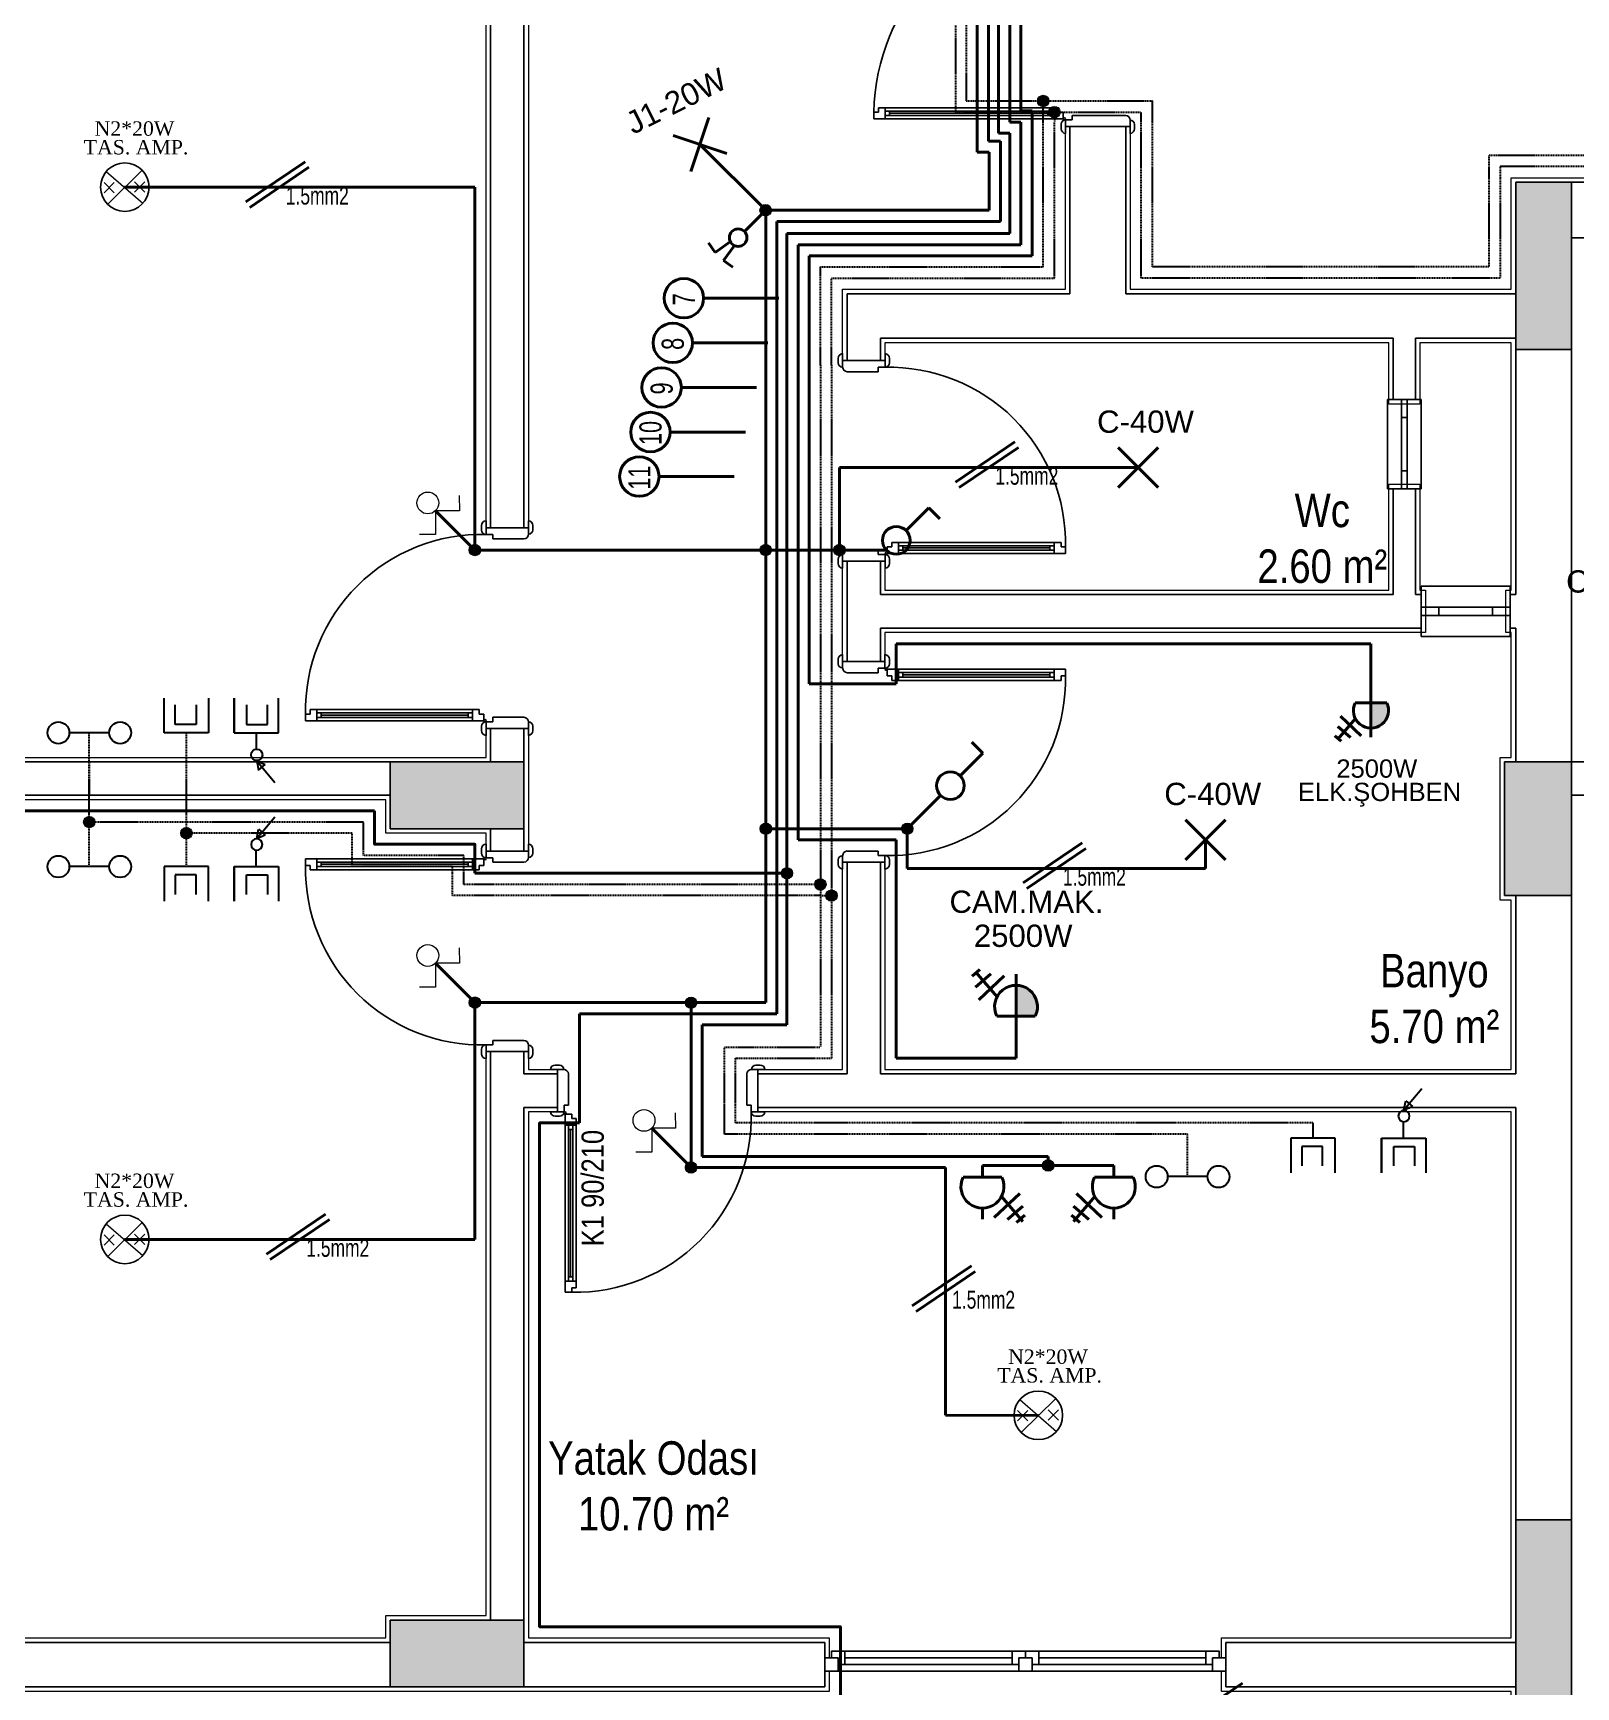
# Model space of a CAD drawing. Header units: metres. Extents: x 134072 to 172200, y 35728 to 38066.
# Drawn here: x 148490 to 149183, y 36184 to 36926 of the extents above; entities that cross this region are included whole.
import ezdxf
from ezdxf.enums import TextEntityAlignment as Align

# ---------------------------------------------------------------- set-up
doc = ezdxf.new("R2010")
doc.units = ezdxf.units.M
doc.linetypes.add('DASHED', pattern=[0.75, 0.5, -0.25])
for name, color, linetype in [('ANA', 10, 'Continuous'), ('duvaR', 52, 'Continuous'), ('kapı', 129, 'Continuous'), ('Kolon', 175, 'Continuous'), ('pencere', 28, 'Continuous'), ('YAZI', 1, 'Continuous'), ('yazı', 7, 'Continuous')]:
    doc.layers.add(name, color=color, linetype=linetype)
for name, color, linetype, lineweight in [('ELEKTRİK', 102, 'Continuous', 40), ('m_kuvvetliakım', 1, 'Continuous', 40), ('m_zayıfakım', 2, 'DASHED', 30), ('SEMBOL', 140, 'Continuous', 20), ('sıva', 145, 'Continuous', 5), ('Tarama 13', 221, 'Continuous', 13)]:
    doc.layers.add(name, color=color, linetype=linetype, lineweight=lineweight)
doc.styles.add('omr', font='ARIALN.TTF', dxfattribs={"height": 20})
doc.styles.add('ROMANTUR', font='arial.ttf', dxfattribs={"width": 0.7})
doc.styles.add('YAZI', font='times.ttf', dxfattribs={"height": 10.5})

# ---------------------------------------------------------------- blocks, each defined once
blk = doc.blocks.new('A$C26BE1022')
at = {"layer": 'kapı'}
for p, q in [((84.68, 99.97), (84.68, 96.97)), ((86.68, 99.97), (84.68, 99.97)), ((84.68, 99.97), (84.68, 24.01)), ((84.68, 96.97), (89.68, 96.97)), ((86.18, 27.01), (86.18, 96.97)), ((89.68, 101.97), (86.68, 101.97)), ((86.68, 101.97), (86.68, 99.97)), ((88.18, 27.01), (88.18, 96.97)), ((89.68, 22.01), (89.68, 101.97)), ((86.18, 94.97), (88.18, 94.97)), ((87.18, 28.96), (87.18, 94.97)), ((4.13, 22.99), (2.12, 22.99)), ((84.68, 27.01), (89.68, 27.01)), ((84.68, 24.01), (84.68, 27.01)), ((86.68, 24.01), (84.68, 24.01)), ((86.18, 28.96), (88.18, 28.96)), ((86.68, 22.01), (86.68, 24.01)), ((92.13, 22.99), (94.13, 22.99)), ((6.13, 21), (0, 21)), ((3.13, 2), (3.13, 21)), ((6.13, 18), (6.13, 21)), ((8.13, 18), (6.13, 18)), ((8.13, 18), (8.13, 4)), ((86.68, 22.01), (89.68, 22.01)), ((88.13, 18), (88.13, 4)), ((88.13, 18), (90.13, 18)), ((90.13, 18), (90.13, 21)), ((90.13, 21), (96.25, 21)), ((93.13, 2), (93.13, 21)), ((6, 2), (0, 2)), ((90.25, 2), (96.25, 2)), ((4.13, 0), (2.12, 0)), ((92.13, 0), (94.13, 0))]:
    blk.add_line(p, q, dxfattribs=at)
blk.add_circle((89.68, 21.51), 0.5, dxfattribs=at)
for centre, radius, start, end in [((85.11, 22.97), 79.01, 88.8629, 181.43388), ((2.16, 20.83), 2.16, 90.82478, 175.59734), ((4.13, 20.99), 2, 0.11309, 90), ((92.13, 20.99), 2, 90, 179.88691), ((94.1, 20.83), 2.16, 4.40266, 89.17522), ((2.16, 2.16), 2.16, 184.40532, 269.17263), ((3.99, 2), 2.01, 273.80311, 359.79765), ((5.95, 4.18), 2.19, 271.41846, 355.0939), ((90.31, 4.18), 2.19, 184.9061, 268.58154), ((92.26, 2), 2.01, 180.20235, 266.19689), ((94.1, 2.16), 2.16, 270.82737, 355.59468)]:
    blk.add_arc(centre, radius, start, end, dxfattribs=at)
blk = doc.blocks.new('A$C715B359D')
at = {"layer": 'ELEKTRİK', "lineweight": 20}
for p, q in [((0, 0.1329), (0.0114, 0.2035)), ((0.1057, 0.1157), (0, 0.1329)), ((0.0884, 0.0099), (0.1057, 0.1157)), ((0.1562, 0), (0.0884, 0.0099))]:
    blk.add_line(p, q, dxfattribs=at)
blk.add_circle((0.1455, 0.1442), 0.049, dxfattribs=at)
blk = doc.blocks.new('m-telefon')
at = {"layer": 'm_zayıfakım', "color": 2, "linetype": 'Continuous', "ltscale": 100}
blk.add_line((-8.96, 0), (8.96, 0), dxfattribs=at)
for centre in [(-13.86, 0), (13.86, 0)]:
    blk.add_circle(centre, 4.9, dxfattribs=at)
blk = doc.blocks.new('m-anten')
at = {"layer": 'm_zayıfakım', "color": 30, "linetype": 'Continuous', "ltscale": 100}
for p, q in [((9.95, 0), (-9.95, 0)), ((-9.95, 0), (-9.95, -15.56)), ((9.95, -15.56), (9.95, 0)), ((-4.98, -3.73), (-4.98, -12.45)), ((4.35, -3.73), (-4.98, -3.73)), ((4.35, -12.45), (4.35, -3.73))]:
    blk.add_line(p, q, dxfattribs=at)
blk = doc.blocks.new('m-tv')
at = {"layer": 'm_zayıfakım', "color": 30, "linetype": 'Continuous', "ltscale": 100}
for p, q in [((-0.21, 12.67), (-8.26, 22.33)), ((-1.04, 16.73), (-4.05, 14.22)), ((-0.21, 12.67), (-1.04, 16.73)), ((-0.21, 12.67), (-4.05, 14.22)), ((9.95, 0), (-9.95, 0)), ((-9.95, 0), (-9.95, -15.56)), ((0, 0), (0.01, 7.37)), ((9.95, 0), (9.95, -15.56)), ((9.95, -15.56), (9.95, 0)), ((-4.98, -3.73), (-4.98, -12.45)), ((4.35, -3.73), (-4.98, -3.73)), ((4.35, -12.45), (4.35, -3.73))]:
    blk.add_line(p, q, dxfattribs=at)
blk.add_circle((-0.2, 9.91), 2.55, dxfattribs=at)
blk = doc.blocks.new('m-priz')
at = {"layer": 'm_kuvvetliakım'}
for p, q in [((0, 13.86), (0, 18.84)), ((16.71, 7.38), (5.34, 18.11)), ((8.54, 8.68), (18.17, 19.93)), ((18.17, 13), (11.25, 19.06)), ((19.05, 17.1), (15.28, 20.4)), ((8.65, 0), (-8.65, 0))]:
    blk.add_line(p, q, dxfattribs=at)
blk.add_arc((0, 4.23), 9.63, 333.94212, 206.05788, dxfattribs=at)
blk = doc.blocks.new('m-J1')
at = {"layer": 'm_kuvvetliakım'}
for p, q in [((-9, -9), (9, 9)), ((-9, 9), (9, -9))]:
    blk.add_line(p, q, dxfattribs=at)
blk = doc.blocks.new('m-anahtar')
at = {"layer": 'm_kuvvetliakım', "color": 6}
for p, q in [((-12.34, 0), (-26.8, 0)), ((-26.8, 0), (-26.8, -6.95))]:
    blk.add_line(p, q, dxfattribs=at)
blk.add_circle((-6.17, 0), 6.17, dxfattribs=at)
blk = doc.blocks.new('m-epriz')
at = {"layer": 'm_kuvvetliakım'}
blk.add_hatch(color=256, dxfattribs=at).paths.add_polyline_path([(0, 13.86), (0, 0), (8.65, 0, 0.554639)])
for p, q in [((-19.69, 18.01), (-16.24, 21)), ((-8.54, 8.68), (-18.17, 19.93)), ((-18.17, 13), (-11.25, 19.06)), ((-16.71, 7.38), (-5.34, 18.11)), ((0, 13.86), (0, 18.84)), ((0, 0), (0, 13.86)), ((8.65, 0), (-8.65, 0))]:
    blk.add_line(p, q, dxfattribs=at)
blk.add_arc((0, 4.23), 9.63, 333.94212, 206.05788, dxfattribs=at)
blk = doc.blocks.new('m-komutatör')
at = {"layer": 'm_kuvvetliakım', "color": 6}
for p, q in [((-24.8, 4), (-23.5, 12.1)), ((-12, 2), (-24.8, 4)), ((-12, -1.9), (-24.9, -4.1)), ((-24.9, -4.1), (-23.6, -12.2))]:
    blk.add_line(p, q, dxfattribs=at)
blk.add_circle((-6.2, 0), 6.17, dxfattribs=at)

msp = doc.modelspace()

# ---------------------------------------------------------------- hatches: boundary and pattern name
at = {"layer": 'SEMBOL'}
for points in [[(148940.95, 36895.52, -1), (148946.06, 36895.52, -1)], [(148945.95, 36890.52, -1), (148951.06, 36890.52, -1)], [(148816.42, 36846.52, 1), (148821.52, 36846.52, 1)], [(148685.95, 36694.06, 1), (148691.06, 36694.06, 1)], [(148816.42, 36694.06, 1), (148821.52, 36694.06, 1)], [(148849.52, 36694.06, 1), (148854.62, 36694.06, 1)], [(148512.95, 36572.06, -1), (148518.06, 36572.06, -1)], [(148816.47, 36569.06, -1), (148821.58, 36569.06, -1)], [(148879.95, 36569.06, -1), (148885.06, 36569.06, -1)], [(148556.52, 36567.06, -1), (148561.63, 36567.06, -1)], [(148825.95, 36549.06, 1), (148831.06, 36549.06, 1)], [(148840.95, 36544.06, -1), (148846.06, 36544.06, -1)], [(148845.95, 36539.06, -1), (148851.06, 36539.06, -1)], [(148685.95, 36491.06, 1), (148691.06, 36491.06, 1)], [(148782.95, 36491, 1), (148788.06, 36491, 1)], [(148782.95, 36417.06, 1), (148788.06, 36417.06, 1)], [(148943.15, 36417.95, 1), (148948.26, 36417.95, 1)]]:
    msp.add_hatch(color=1, dxfattribs=at).paths.add_polyline_path(points)
at = {"layer": 'Tarama 13'}
h = msp.add_hatch(dxfattribs=at)
h.set_pattern_fill('ANSI33,_O', color=256, scale=2)
h.set_pattern_definition([(45, (123036.863, 22063.553), (-8.980256, 8.980256), []), (45, (123045.843, 22063.553), (-8.980256, 8.980256), [6.35, -3.175])])
h.paths.add_polyline_path([(148380.5, 37659.06), (148350.5, 37659.06), (148350.5, 37599.06), (148380.5, 37599.06)])
h.paths.add_polyline_path([(148835.5, 37659.06), (148805.5, 37659.06), (148805.5, 37599.06), (148835.5, 37599.06)])
h.paths.add_polyline_path([(149180.5, 37784.06), (149155.5, 37784.06), (149155.5, 37609.06), (149180.5, 37609.06)])
h.paths.add_polyline_path([(149795.5, 37784.06), (149770.5, 37784.06), (149770.5, 37609.06), (149795.5, 37609.06)])
h.paths.add_polyline_path([(149795.5, 37329.06), (149765.5, 37329.06), (149765.5, 37269.06), (149795.5, 37269.06)])
h.paths.add_polyline_path([(149795.5, 37084.06), (149770.5, 37084.06), (149770.5, 37009.06), (149795.5, 37009.06)])
h.paths.add_polyline_path([(149180.5, 37084.06), (149155.5, 37084.06), (149155.5, 37009.06), (149180.5, 37009.06)])
h.paths.add_polyline_path([(149180.5, 37294.06), (148950.5, 37294.06), (148950.5, 37269.06), (149180.5, 37269.06)])
h.paths.add_polyline_path([(148835.5, 37084.06), (148660.5, 37084.06), (148660.5, 37059.06), (148835.5, 37059.06)])
h.paths.add_polyline_path([(148380.5, 37119.06), (148350.5, 37119.06), (148350.5, 37059.06), (148380.5, 37059.06)])
h.paths.add_polyline_path([(149180.5, 36859.06), (149155.5, 36859.06), (149155.5, 36784.06), (149180.5, 36784.06)])
h.paths.add_polyline_path([(149180.5, 36599.06), (149150.5, 36599.06), (149150.5, 36539.06), (149180.5, 36539.06)])
h.paths.add_polyline_path([(149180.5, 36259.06), (149155.5, 36259.06), (149155.5, 36084.06), (149180.5, 36084.06)])
h.paths.add_polyline_path([(148710.5, 36214.06), (148650.5, 36214.06), (148650.5, 36184.06), (148710.5, 36184.06)])
h.paths.add_polyline_path([(148380.5, 36244.06), (148350.5, 36244.06), (148350.5, 36184.06), (148380.5, 36184.06)])
h.paths.add_polyline_path([(148380.5, 36634.06), (148350.5, 36634.06), (148350.5, 36574.06), (148380.5, 36574.06)])
h.paths.add_polyline_path([(148710.5, 36599.06), (148650.5, 36599.06), (148650.5, 36569.06), (148710.5, 36569.06)])
h.paths.add_polyline_path([(149795.5, 36599.06), (149765.5, 36599.06), (149765.5, 36539.06), (149795.5, 36539.06)])
h.paths.add_polyline_path([(149795.5, 36259.06), (149770.5, 36259.06), (149770.5, 36084.06), (149795.5, 36084.06)])
h.paths.add_polyline_path([(150175.5, 36114.06), (150115.5, 36114.06), (150115.5, 36084.06), (150175.5, 36084.06)])
h.paths.add_polyline_path([(150145.5, 36599.06), (150115.5, 36599.06), (150115.5, 36539.06), (150145.5, 36539.06)])
h.paths.add_polyline_path([(150275.5, 36809.06), (150100.5, 36809.06), (150100.5, 36784.06), (150275.5, 36784.06)])
h.paths.add_polyline_path([(149795.5, 36859.06), (149770.5, 36859.06), (149770.5, 36784.06), (149795.5, 36784.06)])
h.paths.add_polyline_path([(150665.5, 36114.06), (150605.5, 36114.06), (150605.5, 36084.06), (150665.5, 36084.06)])
h.paths.add_polyline_path([(150765.5, 36599.06), (150640.5, 36599.06), (150640.5, 36574.06), (150765.5, 36574.06)])
h.paths.add_polyline_path([(150765.5, 36964.06), (150735.5, 36964.06), (150735.5, 36904.06), (150765.5, 36904.06)])
h.paths.add_polyline_path([(150765.5, 37294.06), (150640.5, 37294.06), (150640.5, 37269.06), (150765.5, 37269.06)])
h.paths.add_polyline_path([(150145.5, 37329.06), (150115.5, 37329.06), (150115.5, 37269.06), (150145.5, 37269.06)])
h.paths.add_polyline_path([(150275.5, 37084.06), (150100.5, 37084.06), (150100.5, 37059.06), (150275.5, 37059.06)])
h.paths.add_polyline_path([(150665.5, 37784.06), (150605.5, 37784.06), (150605.5, 37754.06), (150665.5, 37754.06)])
h.paths.add_polyline_path([(150175.5, 37784.06), (150115.5, 37784.06), (150115.5, 37754.06), (150175.5, 37754.06)])

# ---------------------------------------------------------------- linework, layer by layer
at = {"layer": 'ANA'}
for p, q in [((148535.85, 36859.25), (148540.44, 36854.62)), ((148540.44, 36859.25), (148535.85, 36854.62)), ((148526.73, 36858.96), (148522.14, 36854.33)), ((148522.14, 36858.96), (148526.73, 36854.33)), ((148526.73, 36386.89), (148522.14, 36382.26)), ((148522.14, 36386.89), (148526.73, 36382.26)), ((148535.85, 36387.19), (148540.44, 36382.56)), ((148540.44, 36387.19), (148535.85, 36382.56)), ((148936.61, 36307.99), (148932.02, 36303.36)), ((148932.02, 36307.99), (148936.61, 36303.36)), ((148945.74, 36308.29), (148950.32, 36303.66)), ((148950.32, 36308.29), (148945.74, 36303.66))]:
    msp.add_line(p, q, dxfattribs=at)
for centre in [(148531.43, 36856.87), (148531.43, 36384.81), (148941.31, 36305.91)]:
    msp.add_circle(centre, 10.89, dxfattribs=at)
at = {"layer": 'duvaR'}
for p, q in [((148695.5, 36704.06), (148695.5, 37059.06)), ((148710.5, 36704.06), (148710.5, 37059.06)), ((148955.5, 36809.06), (148955.5, 36884.06)), ((148955.5, 36884.06), (148980.5, 36884.06)), ((148980.5, 36809.06), (148980.5, 36884.06)), ((149180.5, 36859.06), (149480.5, 36859.06)), ((149180.5, 36834.06), (149470.5, 36834.06)), ((148855.5, 36809.06), (148955.5, 36809.06)), ((148855.5, 36779.06), (148855.5, 36809.06)), ((148980.5, 36809.06), (149110.5, 36809.06)), ((149110.5, 36809.06), (149155.5, 36809.06)), ((148870.5, 36789.06), (148955.5, 36789.06)), ((148870.5, 36779.06), (148870.5, 36789.06)), ((148955.5, 36789.06), (149100.5, 36789.06)), ((149100.5, 36761.56), (149100.5, 36789.06)), ((149110.5, 36761.56), (149110.5, 36789.06)), ((149110.5, 36789.06), (149155.5, 36789.06)), ((148870.5, 36779.06), (148855.5, 36779.06)), ((149155.5, 36674.06), (149155.5, 36784.06)), ((149180.5, 36674.06), (149180.5, 36784.06)), ((149110.5, 36761.56), (149100.5, 36761.56)), ((149100.5, 36674.06), (149100.5, 36721.56)), ((149100.5, 36721.56), (149110.5, 36721.56)), ((149110.5, 36674.06), (149110.5, 36721.56)), ((148710.5, 36704.06), (148695.5, 36704.06)), ((148855.5, 36644.06), (148855.5, 36689.06)), ((148855.5, 36689.06), (148870.5, 36689.06)), ((148870.5, 36674.06), (148870.5, 36689.06)), ((148870.5, 36674.06), (149100.5, 36674.06)), ((149110.5, 36674.06), (149113, 36674.06)), ((149113, 36674.06), (149113, 36659.06)), ((149153, 36674.06), (149155.5, 36674.06)), ((149153, 36659.06), (149153, 36674.06)), ((149180.5, 36599.06), (149180.5, 36674.06)), ((148870.5, 36644.06), (148870.5, 36659.06)), ((148870.5, 36659.06), (149110.5, 36659.06)), ((149110.5, 36659.06), (149113, 36659.06)), ((149153, 36659.06), (149155.5, 36659.06)), ((149155.5, 36599.06), (149155.5, 36659.06)), ((148870.5, 36644.06), (148855.5, 36644.06)), ((148695.5, 36599.06), (148695.5, 36614.06)), ((148695.5, 36614.06), (148710.5, 36614.06)), ((148710.5, 36599.06), (148710.5, 36614.06)), ((148380.5, 36599.06), (148650.5, 36599.06)), ((149180.5, 36599.06), (149350.5, 36599.06)), ((148380.5, 36584.06), (148650.5, 36584.06)), ((149180.5, 36584.06), (149365.5, 36584.06)), ((148695.5, 36559.06), (148695.5, 36569.06)), ((148710.5, 36559.06), (148710.5, 36569.06)), ((148710.5, 36559.06), (148695.5, 36559.06)), ((148855.5, 36459.06), (148855.5, 36554.06)), ((148855.5, 36554.06), (148870.5, 36554.06)), ((148870.5, 36459.06), (148870.5, 36554.06)), ((149155.5, 36459.06), (149155.5, 36539.06)), ((149180.5, 36459.06), (149180.5, 36539.06)), ((148695.5, 36459.06), (148695.5, 36469.06)), ((148695.5, 36469.06), (148710.5, 36469.06)), ((148710.5, 36459.06), (148710.5, 36469.06)), ((148695.5, 36214.06), (148695.5, 36459.06)), ((148710.5, 36459.06), (148725.5, 36459.06)), ((148725.5, 36459.06), (148725.5, 36444.06)), ((148815.5, 36459.06), (148855.5, 36459.06)), ((148815.5, 36444.06), (148815.5, 36459.06)), ((148870.5, 36459.06), (149155.5, 36459.06)), ((149180.5, 36259.06), (149180.5, 36459.06)), ((148710.5, 36444.06), (148725.5, 36444.06)), ((148710.5, 36214.06), (148710.5, 36444.06)), ((148815.5, 36444.06), (148855.5, 36444.06)), ((148855.5, 36444.06), (149155.5, 36444.06)), ((149155.5, 36259.06), (149155.5, 36444.06)), ((148380.5, 36204.06), (148650.5, 36204.06)), ((148710.5, 36204.06), (148845.5, 36204.06)), ((148845.5, 36204.06), (148845.5, 36184.06)), ((149025.5, 36204.06), (149155.5, 36204.06)), ((149025.5, 36184.06), (149025.5, 36204.06)), ((148380.5, 36184.06), (148650.5, 36184.06)), ((148710.5, 36184.06), (148845.5, 36184.06)), ((149025.5, 36184.06), (149155.5, 36184.06))]:
    msp.add_line(p, q, dxfattribs=at)
at = {"layer": 'ELEKTRİK', "color": 5}
msp.add_line((148670.14, 36856.79), (148688.5, 36856.79), dxfattribs=at)
at = {"layer": 'ELEKTRİK'}
for p, q in [((148670.83, 36711.73), (148688.5, 36694.06)), ((148767.83, 36434.73), (148785.5, 36417.06))]:
    msp.add_line(p, q, dxfattribs=at)
at = {"layer": 'kapı'}
for p, q in [((148867.53, 36887.5), (148867.53, 36890.5)), ((148867.53, 36890.5), (148869.53, 36890.5)), ((148869.53, 36892.5), (148872.53, 36892.5)), ((148869.53, 36890.5), (148869.53, 36892.5)), ((148869.53, 36892.5), (148950.49, 36892.5)), ((148872.53, 36892.5), (148872.53, 36887.5)), ((148947.49, 36891), (148872.53, 36891)), ((148947.49, 36889), (148872.53, 36889)), ((148874.53, 36891), (148874.53, 36889)), ((148945.54, 36890), (148874.53, 36890)), ((148945.54, 36891), (148945.54, 36889)), ((148947.49, 36892.5), (148947.49, 36887.5)), ((148950.49, 36892.5), (148947.49, 36892.5)), ((148950.49, 36890.5), (148950.49, 36892.5)), ((148952.49, 36890.5), (148950.49, 36890.5)), ((148952.49, 36890.5), (148952.49, 36887.5)), ((148956.5, 36889.06), (148980.5, 36889.06)), ((148956.5, 36889.06), (148956.5, 36887.06)), ((148952.49, 36887.5), (148867.53, 36887.5)), ((148951.51, 36885.06), (148951.51, 36883.06)), ((148956.5, 36887.06), (148953.5, 36887.06)), ((148953.5, 36887.06), (148953.5, 36880.93)), ((148982.5, 36884.06), (148953.5, 36884.06)), ((148982.5, 36886.93), (148982.5, 36880.93)), ((148984.5, 36885.06), (148984.5, 36883.06)), ((148691.51, 36703.06), (148691.51, 36705.06)), ((148693.5, 36701.06), (148693.5, 36707.18)), ((148712.5, 36704.06), (148693.5, 36704.06)), ((148712.5, 36701.18), (148712.5, 36707.18)), ((148714.5, 36703.06), (148714.5, 36705.06)), ((148696.5, 36701.06), (148693.5, 36701.06)), ((148696.5, 36699.06), (148696.5, 36701.06)), ((148696.5, 36699.06), (148710.5, 36699.06)), ((148851.51, 36643.06), (148851.51, 36645.06)), ((148853.5, 36641.18), (148853.5, 36647.18)), ((148853.5, 36644.06), (148872.5, 36644.06)), ((148872.5, 36641.06), (148872.5, 36647.18)), ((148874.5, 36643.06), (148874.5, 36645.06)), ((148869.5, 36639.06), (148855.5, 36639.06)), ((148869.5, 36641.06), (148872.5, 36641.06)), ((148869.5, 36639.06), (148869.5, 36641.06)), ((148873.52, 36637.61), (148873.52, 36640.61)), ((148873.52, 36640.61), (148953.48, 36640.61)), ((148873.52, 36637.61), (148875.52, 36637.61)), ((148875.52, 36637.61), (148875.52, 36635.61)), ((148878.52, 36635.61), (148878.52, 36640.61)), ((148878.52, 36639.11), (148948.48, 36639.11)), ((148878.52, 36637.11), (148948.48, 36637.11)), ((148880.47, 36637.11), (148880.47, 36639.11)), ((148880.47, 36638.11), (148946.48, 36638.11)), ((148946.48, 36637.11), (148946.48, 36639.11)), ((148948.48, 36635.61), (148948.48, 36640.61)), ((148953.48, 36637.61), (148951.48, 36637.61)), ((148951.48, 36637.61), (148951.48, 36635.61)), ((148953.48, 36640.61), (148953.48, 36637.61)), ((148875.52, 36635.61), (148878.52, 36635.61)), ((148951.48, 36635.61), (148875.52, 36635.61)), ((148951.48, 36635.61), (148948.48, 36635.61)), ((148614.53, 36622.5), (148617.53, 36622.5)), ((148614.53, 36620.5), (148614.53, 36622.5)), ((148614.53, 36622.5), (148690.49, 36622.5)), ((148617.53, 36622.5), (148617.53, 36617.5)), ((148687.49, 36622.5), (148687.49, 36617.5)), ((148690.49, 36622.5), (148687.49, 36622.5)), ((148690.49, 36620.5), (148690.49, 36622.5)), ((148612.53, 36617.5), (148612.53, 36620.5)), ((148612.53, 36620.5), (148614.53, 36620.5)), ((148692.49, 36617.5), (148612.53, 36617.5)), ((148687.49, 36621), (148617.53, 36621)), ((148687.49, 36619), (148617.53, 36619)), ((148619.53, 36621), (148619.53, 36619)), ((148685.54, 36620), (148619.53, 36620)), ((148685.54, 36621), (148685.54, 36619)), ((148692.49, 36620.5), (148690.49, 36620.5)), ((148691.51, 36615.06), (148691.51, 36613.06)), ((148692.49, 36620.5), (148692.49, 36617.5)), ((148696.5, 36617.06), (148693.5, 36617.06)), ((148693.5, 36617.06), (148693.5, 36610.93)), ((148696.5, 36619.06), (148710.5, 36619.06)), ((148696.5, 36619.06), (148696.5, 36617.06)), ((148712.5, 36616.93), (148712.5, 36610.93)), ((148714.5, 36615.06), (148714.5, 36613.06)), ((148712.5, 36614.06), (148693.5, 36614.06)), ((148612.53, 36555.61), (148612.53, 36552.61)), ((148692.49, 36555.61), (148612.53, 36555.61)), ((148617.53, 36550.61), (148617.53, 36555.61)), ((148687.49, 36550.61), (148687.49, 36555.61)), ((148691.51, 36558.06), (148691.51, 36560.06)), ((148692.49, 36552.61), (148692.49, 36555.61)), ((148693.5, 36556.06), (148693.5, 36562.18)), ((148712.5, 36559.06), (148693.5, 36559.06)), ((148696.5, 36556.06), (148693.5, 36556.06)), ((148696.5, 36554.06), (148696.5, 36556.06)), ((148712.5, 36556.18), (148712.5, 36562.18)), ((148714.5, 36558.06), (148714.5, 36560.06)), ((148851.51, 36555.06), (148851.51, 36553.06)), ((148853.5, 36556.93), (148853.5, 36550.93)), ((148869.5, 36559.06), (148855.5, 36559.06)), ((148869.5, 36559.06), (148869.5, 36557.06)), ((148869.5, 36557.06), (148872.5, 36557.06)), ((148872.5, 36557.06), (148872.5, 36550.93)), ((148874.5, 36555.06), (148874.5, 36553.06)), ((148612.53, 36552.61), (148614.53, 36552.61)), ((148614.53, 36552.61), (148614.53, 36550.61)), ((148614.53, 36550.61), (148617.53, 36550.61)), ((148614.53, 36550.61), (148690.49, 36550.61)), ((148687.49, 36554.11), (148617.53, 36554.11)), ((148687.49, 36552.11), (148617.53, 36552.11)), ((148619.53, 36552.11), (148619.53, 36554.11)), ((148685.54, 36553.11), (148619.53, 36553.11)), ((148685.54, 36552.11), (148685.54, 36554.11)), ((148690.49, 36550.61), (148687.49, 36550.61)), ((148690.49, 36552.61), (148690.49, 36550.61)), ((148692.49, 36552.61), (148690.49, 36552.61)), ((148696.5, 36554.06), (148710.5, 36554.06)), ((148853.5, 36554.06), (148872.5, 36554.06)), ((148696.5, 36474.06), (148710.5, 36474.06)), ((148696.5, 36474.06), (148696.5, 36472.06)), ((148691.51, 36470.06), (148691.51, 36468.06)), ((148696.5, 36472.06), (148693.5, 36472.06)), ((148693.5, 36472.06), (148693.5, 36465.93)), ((148712.5, 36469.06), (148693.5, 36469.06)), ((148712.5, 36471.93), (148712.5, 36465.93)), ((148714.5, 36470.06), (148714.5, 36468.06)), ((148728.38, 36461.06), (148722.38, 36461.06)), ((148726.5, 36463.05), (148724.5, 36463.05)), ((148725.5, 36461.06), (148725.5, 36442.06)), ((148730.5, 36445.06), (148730.5, 36459.06)), ((148810.5, 36445.06), (148810.5, 36459.06)), ((148812.63, 36461.06), (148818.63, 36461.06)), ((148814.5, 36463.05), (148816.51, 36463.05)), ((148815.5, 36461.06), (148815.5, 36442.06)), ((148728.5, 36445.06), (148728.5, 36442.06)), ((148730.5, 36445.06), (148728.5, 36445.06)), ((148810.5, 36445.06), (148812.5, 36445.06)), ((148812.5, 36445.06), (148812.5, 36442.06)), ((148728.5, 36442.06), (148722.38, 36442.06)), ((148726.5, 36440.06), (148724.5, 36440.06)), ((148731.95, 36441.04), (148728.95, 36441.04)), ((148728.95, 36441.04), (148728.95, 36361.08)), ((148731.95, 36441.04), (148731.95, 36439.04)), ((148731.95, 36439.04), (148733.95, 36439.04)), ((148733.95, 36439.04), (148733.95, 36436.04)), ((148733.95, 36363.08), (148733.95, 36439.04)), ((148812.5, 36442.06), (148818.63, 36442.06)), ((148814.5, 36440.06), (148816.51, 36440.06)), ((148733.95, 36436.04), (148728.95, 36436.04)), ((148730.45, 36436.04), (148730.45, 36366.08)), ((148732.45, 36434.09), (148730.45, 36434.09)), ((148731.45, 36434.09), (148731.45, 36368.08)), ((148732.45, 36436.04), (148732.45, 36366.08)), ((148733.95, 36366.08), (148728.95, 36366.08)), ((148732.45, 36368.08), (148730.45, 36368.08)), ((148731.95, 36361.08), (148731.95, 36363.08)), ((148731.95, 36363.08), (148733.95, 36363.08)), ((148733.95, 36363.08), (148733.95, 36366.08)), ((148728.95, 36361.08), (148731.95, 36361.08))]:
    msp.add_line(p, q, dxfattribs=at)
for centre in [(148952.99, 36887.5), (148873.02, 36640.61), (148692.99, 36617.5), (148692.99, 36555.61), (148728.95, 36441.54)]:
    msp.add_circle(centre, 0.5, dxfattribs=at)
for centre, radius, start, end in [((148959.57, 36889.21), 92.05, 93.7788, 179.19467), ((148980.32, 36886.88), 2.19, 1.41846, 85.0939), ((148953.51, 36885.06), 2, 90.11309, 180), ((148953.67, 36883.09), 2.16, 180.82478, 265.59734), ((148982.5, 36884.92), 2.01, 3.80311, 89.79765), ((148982.34, 36883.09), 2.16, 274.40532, 359.17263), ((148693.67, 36705.03), 2.16, 94.40266, 179.17522), ((148712.34, 36705.03), 2.16, 0.82737, 85.59468), ((148691.53, 36622.07), 79.01, 88.56612, 181.1371), ((148693.51, 36703.06), 2, 180, 269.88691), ((148710.32, 36701.24), 2.19, 274.9061, 358.58154), ((148712.5, 36703.19), 2.01, 270.20235, 356.19689), ((148853.67, 36645.03), 2.16, 94.40532, 179.17263), ((148872.34, 36645.03), 2.16, 0.82478, 85.59734), ((148853.51, 36643.19), 2.01, 183.80311, 269.79765), ((148855.69, 36641.24), 2.19, 181.41846, 265.0939), ((148872.5, 36643.06), 2, 270.11309, 0), ((148874.48, 36636.04), 79.01, 268.56612, 1.1371), ((148693.51, 36615.06), 2, 90.11309, 180), ((148710.32, 36616.88), 2.19, 1.41846, 85.0939), ((148712.5, 36614.92), 2.01, 3.80311, 89.79765), ((148693.67, 36613.09), 2.16, 180.82478, 265.59734), ((148712.34, 36613.09), 2.16, 274.40532, 359.17263), ((148693.67, 36560.03), 2.16, 94.40266, 179.17522), ((148693.51, 36558.06), 2, 180, 269.88691), ((148710.32, 36556.24), 2.19, 274.9061, 358.58154), ((148712.34, 36560.03), 2.16, 0.82737, 85.59468), ((148712.5, 36558.19), 2.01, 270.20235, 356.19689), ((148853.51, 36554.92), 2.01, 90.20235, 176.19689), ((148855.69, 36556.88), 2.19, 94.9061, 178.58154), ((148872.5, 36555.06), 2, 0, 89.88691), ((148691.53, 36551.04), 79.01, 178.8629, 271.43388), ((148853.67, 36553.09), 2.16, 180.82737, 265.59468), ((148872.34, 36553.09), 2.16, 274.40266, 359.17522), ((148710.32, 36471.88), 2.19, 1.41846, 85.0939), ((148693.51, 36470.06), 2, 90.11309, 180), ((148693.67, 36468.09), 2.16, 180.82478, 265.59734), ((148712.5, 36469.92), 2.01, 3.80311, 89.79765), ((148712.34, 36468.09), 2.16, 274.40532, 359.17263), ((148724.53, 36460.89), 2.16, 90.82737, 175.59468), ((148726.37, 36461.05), 2.01, 0.20235, 86.19689), ((148728.32, 36458.87), 2.19, 4.9061, 88.58154), ((148812.68, 36458.87), 2.19, 91.41846, 175.0939), ((148814.64, 36461.05), 2.01, 93.80311, 179.79765), ((148816.47, 36460.89), 2.16, 4.40532, 89.17263), ((148724.53, 36442.22), 2.16, 184.40266, 269.17522), ((148726.5, 36442.06), 2, 270, 359.88691), ((148733.52, 36440.08), 79.01, 268.8629, 1.43388), ((148814.5, 36442.06), 2, 180.11309, 270), ((148816.47, 36442.22), 2.16, 270.82478, 355.59734)]:
    msp.add_arc(centre, radius, start, end, dxfattribs=at)
at = {"layer": 'Kolon'}
for p, q in [((149155.5, 36784.06), (149155.5, 36859.06)), ((149155.5, 36859.06), (149180.5, 36859.06)), ((149180.5, 36859.06), (149180.5, 36784.06)), ((149180.5, 36784.06), (149155.5, 36784.06)), ((148650.5, 36569.06), (148650.5, 36599.06)), ((148650.5, 36599.06), (148710.5, 36599.06)), ((148710.5, 36599.06), (148710.5, 36569.06)), ((149150.5, 36539.06), (149150.5, 36599.06)), ((149150.5, 36599.06), (149180.5, 36599.06)), ((149180.5, 36599.06), (149180.5, 36539.06)), ((148710.5, 36569.06), (148650.5, 36569.06)), ((149180.5, 36539.06), (149150.5, 36539.06)), ((149155.5, 36084.06), (149155.5, 36259.06)), ((149155.5, 36259.06), (149180.5, 36259.06)), ((149180.5, 36259.06), (149180.5, 36084.06)), ((148650.5, 36184.06), (148650.5, 36214.06)), ((148650.5, 36214.06), (148710.5, 36214.06)), ((148710.5, 36214.06), (148710.5, 36184.06)), ((148710.5, 36184.06), (148650.5, 36184.06))]:
    msp.add_line(p, q, dxfattribs=at)
at = {"layer": 'm_kuvvetliakım', "color": 5}
for p, q in [((148913.91, 37008.48), (148913.91, 36877.52)), ((148918.91, 37008.48), (148918.91, 36877.52)), ((148818.97, 36846.52), (148789.47, 36876.02)), ((148913.91, 36877.52), (148913.91, 36872.52)), ((148918.91, 36877.52), (148924.26, 36877.52)), ((148924.26, 36877.52), (148924.26, 36841.52)), ((148612.35, 36868.26), (148585.79, 36850.28)), ((148913.91, 36872.52), (148919.26, 36872.52)), ((148919.26, 36872.52), (148919.26, 36846.52)), ((148614.03, 36865.78), (148587.47, 36847.79)), ((148531.36, 36856.79), (148670.14, 36856.79)), ((148688.5, 36702.06), (148688.5, 36856.79)), ((148834.97, 36846.52), (148818.97, 36846.52)), ((148818.97, 36846.52), (148818.97, 36841.52)), ((148919.26, 36846.52), (148834.97, 36846.52)), ((148818.97, 36841.52), (148818.97, 36687.52)), ((148834.97, 36841.52), (148823.97, 36841.52)), ((148823.97, 36841.52), (148823.97, 36687.52)), ((148924.26, 36841.52), (148834.97, 36841.52)), ((148791.13, 36807.02), (148824.9, 36807.02)), ((148786.13, 36787.02), (148819.9, 36787.02)), ((148781.13, 36767.02), (148814.9, 36767.02)), ((148776.13, 36747.02), (148809.9, 36747.02)), ((148930.7, 36742.57), (148904.14, 36724.58)), ((148932.38, 36740.09), (148905.82, 36722.1)), ((148771.13, 36727.02), (148804.9, 36727.02)), ((148852.07, 36694.06), (148852.07, 36731.09)), ((148852.07, 36731.09), (148986.13, 36731.09)), ((148688.5, 36702.06), (148688.5, 36694.06)), ((148688.5, 36694.06), (148696.5, 36694.06)), ((148696.5, 36694.06), (148710.5, 36694.06)), ((148710.5, 36694.06), (148828.5, 36694.06)), ((148828.5, 36694.06), (148852.07, 36694.06)), ((148852.07, 36694.06), (148873.22, 36694.06)), ((148818.97, 36687.52), (148818.97, 36638.52)), ((148823.97, 36687.52), (148823.97, 36638.52)), ((148818.97, 36638.52), (148818.97, 36552.52)), ((148823.97, 36638.52), (148823.97, 36552.52)), ((148869.5, 36569.06), (148819.03, 36569.06)), ((148869.5, 36569.06), (148882.5, 36569.06)), ((148882.5, 36569.06), (148882.5, 36551.24)), ((148961, 36562.71), (148934.44, 36544.73)), ((149016.29, 36564.1), (149016.29, 36551.24)), ((148962.68, 36560.23), (148936.12, 36542.24)), ((148818.97, 36552.52), (148818.97, 36491.06)), ((148823.97, 36552.52), (148823.97, 36486.06)), ((149016.29, 36551.24), (148882.5, 36551.24)), ((148818.97, 36491.06), (148688.5, 36491.06)), ((148688.5, 36491.06), (148688.5, 36459.06)), ((148785.5, 36491), (148785.5, 36476.06)), ((148735.5, 36445.06), (148735.5, 36486.06)), ((148795.5, 36486.06), (148735.5, 36486.06)), ((148813.5, 36486.06), (148795.5, 36486.06)), ((148823.97, 36486.06), (148813.5, 36486.06)), ((148785.5, 36476.06), (148785.5, 36459.06)), ((148688.5, 36384.72), (148688.5, 36459.06)), ((148785.5, 36459.06), (148785.5, 36445.06)), ((148735.5, 36445.06), (148735.5, 36437.06)), ((148785.5, 36445.06), (148785.5, 36427.06)), ((148735.5, 36437.06), (148727.5, 36437.06)), ((148785.5, 36427.06), (148785.5, 36417.06)), ((148785.5, 36417.06), (148899.7, 36417.06)), ((148899.7, 36417.06), (148899.7, 36305.91)), ((148621.53, 36396.2), (148594.97, 36378.21)), ((148623.21, 36393.72), (148596.65, 36375.73)), ((148531.36, 36384.72), (148688.5, 36384.72)), ((148911.3, 36372.96), (148884.74, 36354.97)), ((148912.98, 36370.48), (148886.42, 36352.49)), ((148899.7, 36305.91), (148941.39, 36305.83)), ((149032.97, 36185.72), (149006.41, 36167.73))]:
    msp.add_line(p, q, dxfattribs=at)
at = {"layer": 'm_kuvvetliakım'}
for p, q in [((148923.44, 37009.02), (148923.44, 36886.06)), ((148928.44, 37009.02), (148928.44, 36886.06)), ((148933.44, 37002.02), (148933.44, 36891.06)), ((148933.44, 36891.06), (148938.5, 36891.06)), ((148938.5, 36891.06), (148938.5, 36826.06)), ((148923.44, 36886.06), (148923.44, 36881.06)), ((148928.44, 36886.06), (148933.5, 36886.06)), ((148933.5, 36886.06), (148933.5, 36831.06)), ((148923.44, 36881.06), (148928.44, 36881.06)), ((148928.44, 36881.06), (148928.5, 36881.06)), ((148928.5, 36881.06), (148928.5, 36836.06)), ((148838.5, 36836.06), (148828.5, 36836.06)), ((148828.5, 36836.06), (148828.5, 36826.06)), ((148838.5, 36831.06), (148833.5, 36831.06)), ((148833.5, 36831.06), (148833.5, 36826.06)), ((148928.5, 36836.06), (148838.5, 36836.06)), ((148933.5, 36831.06), (148838.5, 36831.06)), ((148828.5, 36826.06), (148828.5, 36777.06)), ((148833.5, 36826.06), (148833.5, 36777.06)), ((148938.5, 36826.06), (148838.5, 36826.06)), ((148838.5, 36826.06), (148838.5, 36777.06)), ((148828.5, 36777.06), (148828.5, 36691.06)), ((148833.5, 36777.06), (148833.5, 36691.06)), ((148838.5, 36777.06), (148838.5, 36691.06)), ((148828.5, 36691.06), (148828.5, 36481.06)), ((148833.5, 36691.06), (148833.5, 36564.06)), ((148838.5, 36691.06), (148838.5, 36634.06)), ((149090.54, 36652.06), (148877.5, 36652.06)), ((148877.5, 36652.06), (148877.5, 36642.06)), ((149090.54, 36625.57), (149090.54, 36652.06)), ((148877.5, 36634.06), (148877.5, 36642.06)), ((148855.5, 36634.06), (148838.5, 36634.06)), ((148869.5, 36634.06), (148855.5, 36634.06)), ((148869.5, 36634.06), (148877.5, 36634.06)), ((148643.5, 36577.06), (148438.82, 36577.06)), ((148833.5, 36564.06), (148855.5, 36564.06)), ((148869.5, 36564.06), (148855.5, 36564.06)), ((148869.5, 36564.06), (148877.5, 36564.06)), ((148877.5, 36564.06), (148877.5, 36466.06)), ((148688.5, 36549.06), (148696.5, 36549.06)), ((148696.5, 36549.06), (148710.5, 36549.06)), ((148710.5, 36549.06), (148828.5, 36549.06)), ((148830.95, 36549.06), (148831.06, 36549.06)), ((148670.83, 36508.73), (148688.5, 36491.06)), ((148795.5, 36481.06), (148790.5, 36481.06)), ((148790.5, 36481.06), (148790.5, 36476.06)), ((148813.5, 36481.06), (148795.5, 36481.06)), ((148828.5, 36481.06), (148813.5, 36481.06)), ((148931.3, 36484.93), (148931.3, 36466.06)), ((148790.5, 36476.06), (148790.5, 36459.06)), ((148877.5, 36466.06), (148931.3, 36466.06)), ((148790.5, 36459.06), (148790.5, 36445.06)), ((148790.5, 36445.06), (148790.5, 36427.06)), ((148790.5, 36427.06), (148790.5, 36422.06)), ((148790.5, 36422.06), (148795.5, 36422.06)), ((148795.5, 36422.06), (148813.5, 36422.06)), ((148813.5, 36422.06), (148855.5, 36422.06)), ((148855.5, 36422.06), (148945.7, 36422.06)), ((148945.7, 36417.95), (148945.7, 36422.06)), ((148945.7, 36417.95), (148916.22, 36417.95)), ((148916.22, 36417.95), (148916.22, 36412.74)), ((148945.7, 36417.95), (148975.19, 36417.95)), ((148975.19, 36417.95), (148975.19, 36412.74))]:
    msp.add_line(p, q, dxfattribs=at)
at = {"layer": 'm_kuvvetliakım', "color": 6}
for p, q in [((148809.43, 36836.98), (148818.97, 36846.52)), ((148882.5, 36569.06), (148897.47, 36584.01))]:
    msp.add_line(p, q, dxfattribs=at)
at = {"layer": 'm_kuvvetliakım'}
msp.add_lwpolyline([(148643.5, 36577.06), (148643.5, 36562.06), (148688.5, 36562.06), (148688.5, 36557.06), (148688.5, 36549.06)], dxfattribs=at)
at = {"layer": 'm_kuvvetliakım', "color": 5}
msp.add_lwpolyline([(148727.5, 36437.06), (148717.5, 36437.06), (148717.5, 36216.06), (148717.5, 36211.06), (148852.5, 36211.06), (148852.5, 36174.24)], dxfattribs=at)
for centre in [(148782.28, 36807.02), (148777.28, 36787.02), (148772.28, 36767.02), (148767.28, 36747.02), (148762.28, 36727.02)]:
    msp.add_circle(centre, 8.85, dxfattribs=at)
at = {"layer": 'm_zayıfakım'}
for p, q in [((148908.91, 37023.48), (148908.91, 36895.52)), ((148908.91, 36895.52), (148992.5, 36895.52)), ((148943.5, 36886.06), (148943.5, 36895.52)), ((148992.5, 36886.06), (148992.5, 36895.52)), ((148992.5, 36821.06), (148992.5, 36886.06)), ((149196.59, 36871.06), (149143.5, 36871.06)), ((149143.5, 36871.06), (149143.5, 36861.06)), ((149143.5, 36861.06), (149143.5, 36821.06)), ((149110.5, 36821.06), (148992.5, 36821.06)), ((149143.5, 36821.06), (149110.5, 36821.06)), ((148843.5, 36777.06), (148843.5, 36471.06)), ((148515.5, 36567.06), (148515.5, 36612.11)), ((148515.5, 36599.06), (148515.5, 36584.06)), ((148515.5, 36552.06), (148515.5, 36567.06)), ((149008.25, 36412.97), (149008.25, 36432.06))]:
    msp.add_line(p, q, dxfattribs=at)
at = {"layer": 'm_zayıfakım', "color": 30}
for p, q in [((148904.15, 37018.48), (148904.15, 36890.52)), ((148904.15, 36890.52), (148987.5, 36890.52)), ((148948.5, 36890.52), (148948.5, 36886.06)), ((148987.5, 36886.06), (148987.5, 36890.52)), ((148987.5, 36816.06), (148987.5, 36886.06)), ((149196.59, 36866.06), (149148.5, 36866.06)), ((149148.5, 36866.06), (149148.5, 36861.06)), ((149148.5, 36861.06), (149148.5, 36816.06)), ((149110.5, 36816.06), (148987.5, 36816.06)), ((149148.5, 36816.06), (149110.5, 36816.06)), ((148848.5, 36777.06), (148848.5, 36466.06)), ((148559.07, 36567.06), (148559.07, 36612.11)), ((148559.07, 36552.06), (148559.07, 36567.06)), ((148843.5, 36539.06), (148848.5, 36539.06)), ((149064.47, 36437.06), (149064.47, 36430.25))]:
    msp.add_line(p, q, dxfattribs=at)
at = {"layer": 'm_zayıfakım'}
for points in [[(148843.5, 36777.06), (148843.5, 36821.06), (148943.5, 36821.06), (148943.5, 36886.06)], [(148843.5, 36544.06), (148710.5, 36544.06), (148696.5, 36544.06), (148688.5, 36544.06), (148683.5, 36544.06), (148683.5, 36549.06), (148683.5, 36557.06), (148638.5, 36557.06), (148638.5, 36572.06), (148515.5, 36572.06)], [(149008.25, 36432.06), (148855.5, 36432.06), (148813.5, 36432.06), (148800.5, 36432.06), (148800.5, 36445.06), (148800.5, 36459.06), (148800.5, 36471.06), (148813.5, 36471.06), (148843.5, 36471.06)]]:
    msp.add_lwpolyline(points, dxfattribs=at)
at = {"layer": 'm_zayıfakım', "color": 30}
for points in [[(148848.5, 36777.06), (148848.5, 36816.06), (148948.5, 36816.06), (148948.5, 36886.06)], [(148843.5, 36539.06), (148833.5, 36539.06), (148710.5, 36539.06), (148696.5, 36539.06), (148688.5, 36539.06), (148678.5, 36539.06), (148678.5, 36549.06), (148678.5, 36552.06), (148633.5, 36552.06), (148633.5, 36567.06), (148559.07, 36567.06)], [(149064.47, 36437.06), (148855.5, 36437.06), (148813.5, 36437.06), (148805.5, 36437.06), (148805.5, 36445.06), (148805.5, 36459.06), (148805.5, 36466.06), (148813.5, 36466.06), (148848.5, 36466.06)]]:
    msp.add_lwpolyline(points, dxfattribs=at)
at = {"layer": 'pencere'}
for p, q in [((149104.75, 36761.56), (149098, 36761.56)), ((149098, 36761.56), (149098, 36721.56)), ((149104.25, 36761.56), (149104.25, 36721.56)), ((149106.25, 36761.56), (149104.75, 36761.56)), ((149113, 36761.56), (149106.25, 36761.56)), ((149106.75, 36761.56), (149106.75, 36721.56)), ((149113, 36761.56), (149113, 36721.56)), ((149106.75, 36753.56), (149104.25, 36753.56)), ((149106.75, 36729.56), (149104.25, 36729.56)), ((149104.75, 36721.56), (149098, 36721.56)), ((149106.25, 36721.56), (149104.75, 36721.56)), ((149113, 36721.56), (149106.25, 36721.56)), ((149153, 36677.81), (149113, 36677.81)), ((149113, 36667.68), (149113, 36677.81)), ((149153, 36667.68), (149153, 36677.81)), ((149153, 36668.43), (149113, 36668.43)), ((149113, 36665.43), (149113, 36667.68)), ((149121, 36664.68), (149121, 36668.43)), ((149145, 36664.68), (149145, 36668.43)), ((149153, 36665.43), (149153, 36667.68)), ((149113, 36655.31), (149113, 36665.43)), ((149153, 36664.68), (149113, 36664.68)), ((149153, 36655.31), (149153, 36665.43)), ((149153, 36655.31), (149113, 36655.31))]:
    msp.add_line(p, q, dxfattribs=at)
msp.add_lwpolyline([(148845.5, 36197.06), (148845.5, 36191.06), (149025.5, 36191.06), (149025.5, 36197.06), (149022.5, 36197.06), (149022.5, 36200.06), (148848.5, 36200.06), (148848.5, 36197.06), (148845.5, 36197.06), (148851.5, 36197.06), (148851.5, 36191.06), (148851.5, 36194.06), (148932.5, 36194.06), (148932.5, 36197.06), (148938.5, 36197.06), (148938.5, 36191.06), (148932.5, 36191.06), (148932.5, 36194.06), (148929.5, 36194.06), (148929.5, 36200.06), (148929.5, 36197.06), (148854.5, 36197.06), (148854.5, 36200.06), (148854.5, 36194.06), (148854.5, 36200.06), (149022.5, 36200.06), (149022.5, 36197.06), (149019.5, 36197.06), (149019.5, 36191.06), (149019.5, 36194.06), (149016.5, 36194.06), (149016.5, 36200.06), (149016.5, 36197.06), (148941.5, 36197.06), (148941.5, 36200.06), (148935.5, 36200.06), (148935.5, 36197.06), (148938.5, 36197.06), (148938.5, 36194.06), (148941.5, 36194.06), (148941.5, 36197.06), (148941.5, 36194.06), (149019.5, 36194.06)], dxfattribs=at)
for centre in [(149090.5, 36741.56), (149133, 36681.56)]:
    msp.add_circle(centre, 0, dxfattribs=at)
at = {"layer": 'SEMBOL'}
for p, q in [((148523.13, 36863.92), (148539.59, 36849.66)), ((148539.27, 36864.43), (148523.74, 36849.17)), ((148523.13, 36391.85), (148539.59, 36377.59)), ((148539.27, 36392.36), (148523.74, 36377.11)), ((148933.01, 36312.95), (148949.47, 36298.69)), ((148949.15, 36313.46), (148933.62, 36298.2))]:
    msp.add_line(p, q, dxfattribs=at)
at = {"layer": 'SEMBOL', "color": 1}
for centre in [(148943.5, 36895.52), (148948.5, 36890.52), (148818.97, 36846.52), (148688.5, 36694.06), (148818.97, 36694.06), (148852.07, 36694.06), (148515.5, 36572.06), (148819.03, 36569.06), (148882.5, 36569.06), (148559.07, 36567.06), (148828.5, 36549.06), (148843.5, 36544.06), (148848.5, 36539.06), (148688.5, 36491.06), (148785.5, 36491), (148785.5, 36417.06), (148945.7, 36417.95)]:
    msp.add_circle(centre, 2.55, dxfattribs=at)
at = {"layer": 'sıva'}
for p, q in [((148693.5, 36702.06), (148693.5, 37057.06)), ((148712.5, 37057.06), (148712.5, 36702.06)), ((148982.5, 36886.06), (148982.5, 36811.06)), ((149153.5, 36811.06), (149153.5, 36861.06)), ((149153.5, 36861.06), (149180.5, 36861.06)), ((149180.5, 36861.06), (149480.5, 36861.06)), ((148982.5, 36811.06), (149110.5, 36811.06)), ((149110.5, 36811.06), (149153.5, 36811.06)), ((148955.5, 36787.06), (148872.5, 36787.06)), ((148872.5, 36787.06), (148872.5, 36777.06)), ((149098.5, 36787.06), (148955.5, 36787.06)), ((149098.5, 36759.56), (149098.5, 36787.06)), ((149153.5, 36787.06), (149112.5, 36787.06)), ((149112.5, 36787.06), (149112.5, 36759.56)), ((149153.5, 36782.06), (149153.5, 36787.06)), ((149153.5, 36676.06), (149153.5, 36782.06)), ((149112.5, 36759.56), (149098.5, 36759.56)), ((149098.5, 36676.06), (149098.5, 36723.56)), ((149098.5, 36723.56), (149112.5, 36723.56)), ((149112.5, 36723.56), (149112.5, 36676.06)), ((148693.5, 36702.06), (148693.5, 36702.06)), ((148872.5, 36691.06), (148872.5, 36691.06)), ((148872.5, 36691.06), (148872.5, 36676.06)), ((148872.5, 36676.06), (149098.5, 36676.06)), ((149112.5, 36676.06), (149115, 36676.06)), ((149115, 36676.06), (149115, 36657.06)), ((149151, 36657.06), (149151, 36676.06)), ((149151, 36676.06), (149153.5, 36676.06)), ((149110.5, 36657.06), (148872.5, 36657.06)), ((148872.5, 36657.06), (148872.5, 36642.06)), ((149115, 36657.06), (149110.5, 36657.06)), ((149153.5, 36657.06), (149151, 36657.06)), ((149153.5, 36601.06), (149153.5, 36657.06)), ((149148.5, 36537.06), (149148.5, 36601.06)), ((149148.5, 36601.06), (149153.5, 36601.06)), ((148853.5, 36461.06), (148853.5, 36556.06)), ((148872.5, 36556.06), (148872.5, 36556.06)), ((148872.5, 36556.06), (148872.5, 36461.06)), ((149153.5, 36537.06), (149148.5, 36537.06)), ((149153.5, 36461.06), (149153.5, 36537.06)), ((148693.5, 36459.06), (148693.5, 36471.06)), ((148693.5, 36216.06), (148693.5, 36459.06)), ((148813.5, 36461.06), (148853.5, 36461.06)), ((148872.5, 36461.06), (149153.5, 36461.06)), ((148855.5, 36442.06), (148813.5, 36442.06)), ((149153.5, 36442.06), (148855.5, 36442.06)), ((149153.5, 36261.06), (149153.5, 36442.06)), ((149153.5, 36206.06), (149153.5, 36261.06)), ((148648.5, 36206.06), (148648.5, 36216.06)), ((148648.5, 36216.06), (148693.5, 36216.06)), ((148382.5, 36206.06), (148648.5, 36206.06)), ((149023.5, 36197.06), (149023.5, 36206.06)), ((149023.5, 36206.06), (149153.5, 36206.06))]:
    msp.add_line(p, q, dxfattribs=at)
for points in [[(148853.5, 36777.06), (148853.5, 36811.06), (148953.5, 36811.06), (148953.5, 36886.06)], [(148363.5, 36761.06), (148372.5, 36761.06), (148372.5, 36636.06), (148382.5, 36636.06), (148382.5, 36601.06), (148648.5, 36601.06), (148693.5, 36601.06), (148693.5, 36616.06)], [(148853.5, 36642.06), (148853.5, 36691.06)], [(148712.5, 36616.06), (148712.5, 36599.06), (148712.5, 36569.06), (148712.5, 36557.06)], [(148693.5, 36557.06), (148693.5, 36557.06), (148693.5, 36567.06), (148648.5, 36567.06), (148648.5, 36582.06), (148382.5, 36582.06), (148382.5, 36572.06), (148372.5, 36572.06), (148372.5, 36452.06), (148363.5, 36452.06)], [(148712.5, 36471.06), (148712.5, 36461.06), (148727.5, 36461.06)], [(148727.5, 36442.06), (148727.5, 36442.06), (148712.5, 36442.06), (148712.5, 36216.06), (148712.5, 36206.06), (148847.5, 36206.06), (148847.5, 36197.06)], [(148847.5, 36191.06), (148847.5, 36182.06), (148710.5, 36182.06), (148650.5, 36182.06), (148380.5, 36182.06), (148360.5, 36182.06)], [(149153.5, 36094.06), (149153.5, 36182.06), (149023.5, 36182.06), (149023.5, 36191.06)]]:
    msp.add_lwpolyline(points, dxfattribs=at)

# ---------------------------------------------------------------- block references
at = {"layer": 'duvaR', "rotation": 270}
msp.add_blockref('A$C26BE1022', (148851.51, 36782.18), dxfattribs=at)
at = {"layer": 'ELEKTRİK', "xscale": 100, "yscale": 100, "zscale": 100, "rotation": 99.28078022861888}
for p in [(148683.94, 36703.17), (148683.94, 36500.17), (148780.94, 36426.17)]:
    msp.add_blockref('A$C715B359D', p, dxfattribs=at)
at = {"layer": 'm_kuvvetliakım'}
for name, p, rotation in [('m-J1', (148789.47, 36876.02), 26.5136155124385), ('m-anahtar', (148897.47, 36584.01), 224.9731764531164), ('m-priz', (148975.19, 36412.74), 180)]:
    msp.add_blockref(name, p, dxfattribs=dict(at, rotation=rotation))
for name, p, xscale, yscale, zscale, rotation in [('m-komutatör', (148809.43, 36836.98), -0.6379656958762534, 0.6379656958762534, 0.6379656958762534, 225), ('m-epriz', (149090.54, 36625.57), -0.8204515628822264, 0.8204515628822264, 0.8204515628822264, 180)]:
    msp.add_blockref(name, p, dxfattribs=dict(at, xscale=xscale, yscale=yscale, zscale=zscale, rotation=rotation))
for name, p in [('m-J1', (148986.13, 36731.09)), ('m-J1', (149016.29, 36564.1)), ('m-epriz', (148931.3, 36484.93))]:
    msp.add_blockref(name, p, dxfattribs=at)
at = {"layer": 'm_kuvvetliakım', "xscale": -1}
for name, p, rotation in [('m-anahtar', (148873.22, 36694.06), 45.0000000000303), ('m-priz', (148916.22, 36412.74), 180)]:
    msp.add_blockref(name, p, dxfattribs=dict(at, rotation=rotation))
at = {"layer": 'm_zayıfakım', "color": 30, "xscale": -1, "rotation": 180}
msp.add_blockref('m-anten', (148559.07, 36612.11), dxfattribs=at)
at = {"layer": 'm_zayıfakım', "color": 30, "rotation": 180}
for name, p in [('m-tv', (148590.42, 36612.11)), ('m-telefon', (148515.5, 36612.11)), ('m-telefon', (148515.5, 36552.06)), ('m-telefon', (149008.25, 36412.97))]:
    msp.add_blockref(name, p, dxfattribs=at)
at = {"layer": 'm_zayıfakım', "color": 30, "xscale": -1}
for p in [(148590.42, 36552.06), (149105.15, 36430.25)]:
    msp.add_blockref('m-tv', p, dxfattribs=at)
at = {"layer": 'm_zayıfakım', "color": 30}
for p in [(148559.07, 36552.06), (149064.47, 36430.25)]:
    msp.add_blockref('m-anten', p, dxfattribs=at)

# ---------------------------------------------------------------- texts
at = {"layer": 'm_kuvvetliakım', "color": 4, "style": 'ROMANTUR'}
msp.add_text('J1-20W', height=10, rotation=26.51362, dxfattribs=at).set_placement((148759.48, 36880.3))
at = {"layer": 'm_kuvvetliakım', "color": 5, "style": 'ROMANTUR', "width": 0.7}
for p in [(148603.68, 36849.06), (148922.02, 36723.37), (148952.32, 36543.51), (148612.86, 36377), (148902.62, 36353.76)]:
    msp.add_text('1.5mm2', height=8, dxfattribs=at).set_placement(p)
for s, height, p in [('7', 9.95, (148782.28, 36806.57)), ('8', 9.95, (148777.28, 36786.57)), ('9', 9.95, (148772.28, 36766.57)), ('10', 9.954, (148767.28, 36746.57)), ('11', 9.954, (148762.28, 36726.57))]:
    msp.add_text(s, height=height, rotation=90, dxfattribs=at).set_placement(p, align=Align.MIDDLE_CENTER)
at = {"layer": 'm_kuvvetliakım', "color": 4, "style": 'ROMANTUR', "flags": 8}
for tag, text, height, p in [('C-40W', 'C-40W', 10, (148989.38, 36746.66)), ('CAM.MAK.', 'CAM.MAK.', 10, (149212.64, 36674.99)), ('2500W', '2500W', 8.205, (149093.16, 36591.94)), ('C-40W', 'C-40W', 10, (149019.54, 36579.66)), ('ELK.ŞOHBEN', 'ELK.ŞOHBEN', 8.205, (149094.38, 36581.47)), ('CAM.MAK.', 'CAM.MAK.', 10, (148935.98, 36531.31)), ('2500W', '2500W', 10, (148934.5, 36516.04))]:
    msp.add_attdef(tag, text=text, height=height, dxfattribs=at).set_placement(p, align=Align.CENTER)
at = {"layer": 'YAZI', "linetype": 'Continuous', "style": 'YAZI'}
for s, p in [('N2*20W', (148517.87, 36879.93)), ('TAS. AMP.', (148513, 36871.56)), ('N2*20W', (148517.87, 36407.87)), ('TAS. AMP.', (148513, 36399.5)), ('N2*20W', (148927.75, 36328.97)), ('TAS. AMP.', (148922.88, 36320.6))]:
    msp.add_text(s, height=6.468, dxfattribs=at).set_placement(p)
at = {"layer": 'yazı', "lineweight": 20, "char_height": 15, "width": 139.1913, "attachment_point": 2, "style": 'omr'}
for s, insert in [('Wc\\P2.60 m²', (149068.71, 36719.35)), ('Banyo\\P5.70 m²', (149118.98, 36512.89)), ('Yatak Odası\\P10.70 m²', (148768.64, 36294.25))]:
    msp.add_mtext(s, dxfattribs=dict(at, insert=insert))
at = {"layer": 'yazı', "lineweight": 20, "insert": (148736.35, 36407.84), "char_height": 10, "width": 108.0236, "attachment_point": 2, "rotation": 90, "style": 'omr'}
msp.add_mtext('K1 90/210', dxfattribs=at)

doc.saveas('drawing.dxf')
